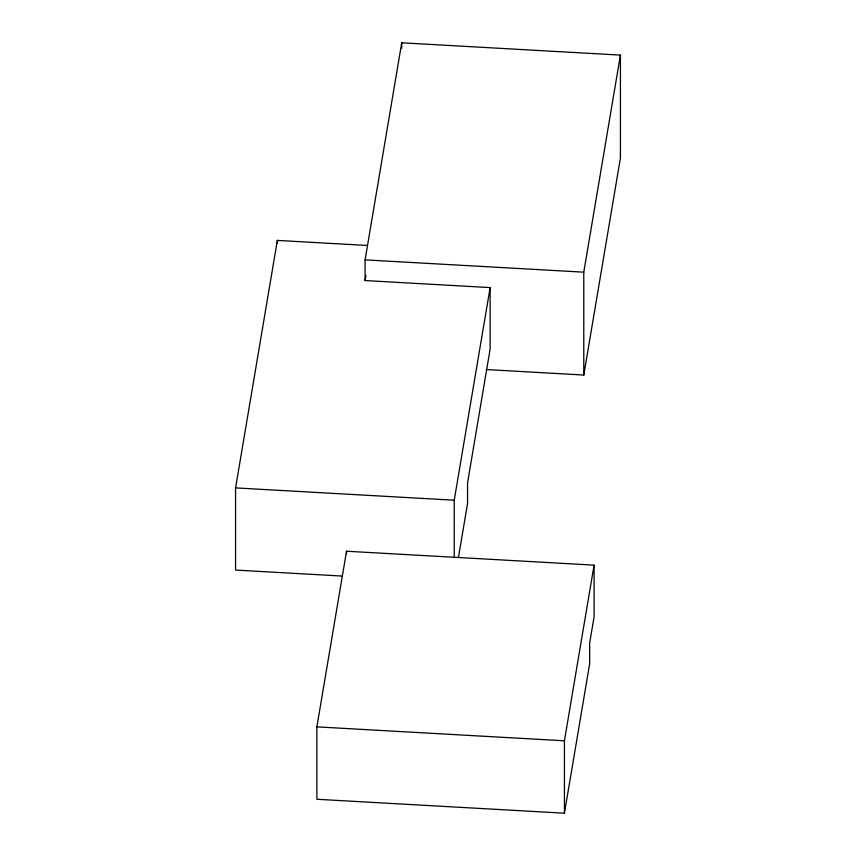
<?xml version="1.0" encoding="UTF-8"?>
<svg xmlns="http://www.w3.org/2000/svg" width="856" height="856" viewBox="0 0 856 856"><rect width="100%" height="100%" fill="white"/><g stroke="black" fill="none" stroke-linecap="round" stroke-linejoin="round"><path stroke-width="1.28" d="M342.24 576.067L235.571 570.064L235.571 487.899L277.355 240.408L367.021 245.447M458.452 557.406L467.547 503.542L467.547 482.859L490.135 349.077L490.135 287.595L365.084 280.554L365.084 259.871L401.732 42.8L620.429 55.105L620.429 157.964L583.781 375.035L486.369 369.557M365.084 280.554L365.961 275.386M316.88 726.862L346.53 551.221L594.085 565.142L594.085 616.866L589.656 643.124L589.656 663.807L564.425 813.2L316.88 799.269L316.88 726.862L564.425 740.793L594.085 565.142M454.236 557.673L454.236 500.204L490.135 287.595M583.781 375.035L583.781 272.176L620.429 55.105M365.084 259.871L583.781 272.176M235.571 487.899L454.236 500.204M564.425 740.793L564.425 813.2M401.732 42.8L401.732 48.097M346.53 551.221L346.53 553.853M277.355 240.408L277.355 243.083"/></g></svg>
